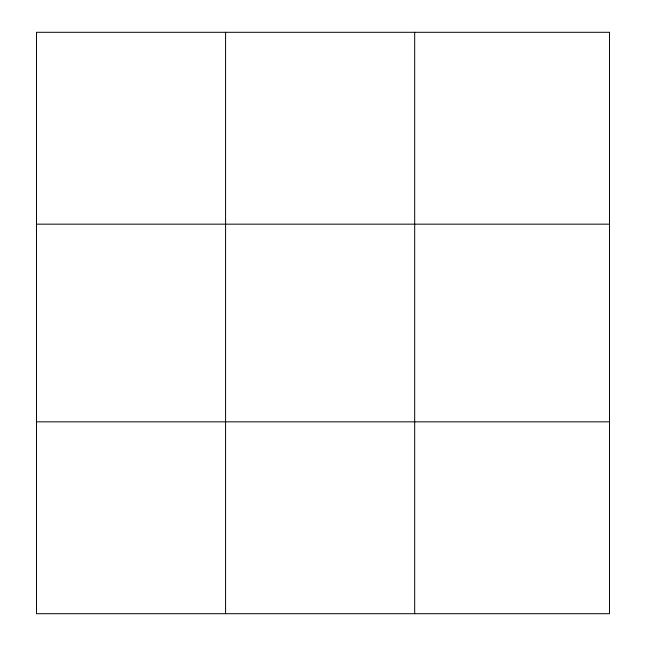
<?xml version="1.0" encoding="UTF-8"?>
<svg xmlns="http://www.w3.org/2000/svg" width="646" height="646" viewBox="0 0 646 646"><rect width="100%" height="100%" fill="white"/><g stroke="black" fill="none" stroke-linecap="round" stroke-linejoin="round"><path stroke-width="0.97" d="M225.583 32.3L225.583 613.7M414.684 32.3L414.684 613.7M36.491 224.162L609.509 224.162M36.491 421.838L609.509 421.838M609.509 32.3L609.509 613.7L36.491 613.7L36.491 32.3L609.509 32.3"/></g></svg>
